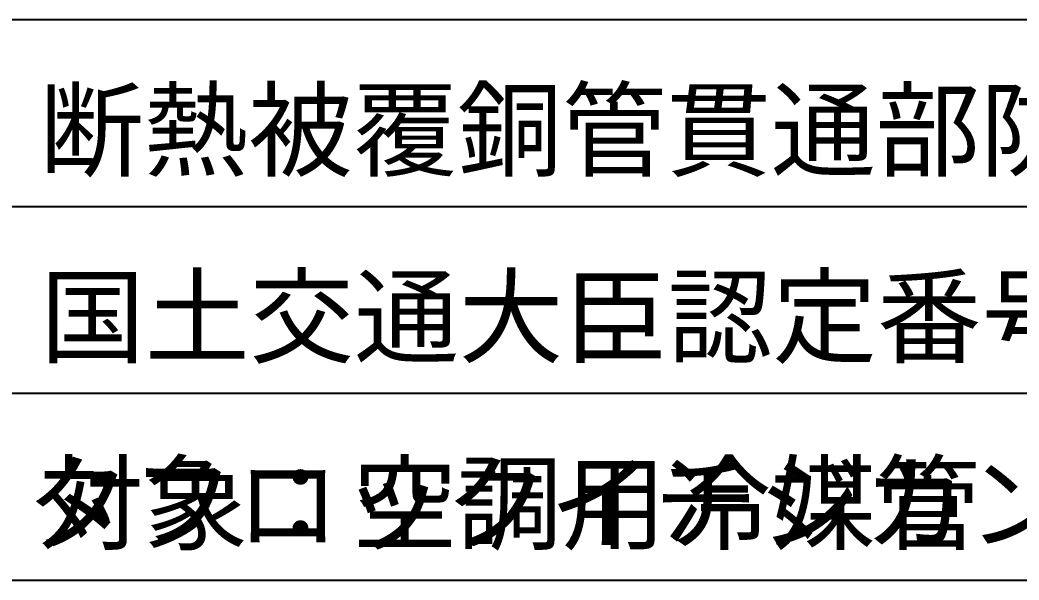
# Model space of a CAD drawing. Extents: x 443 to 1217, y -1921 to -677.
# Drawn here: x 859.4 to 911.5, y -706.5 to -677.3 of the extents above; entities that cross this region are included whole.
import ezdxf

# ---------------------------------------------------------------- set-up
doc = ezdxf.new("R2010")
doc.units = 0
doc.header["$MEASUREMENT"] = 0
doc.layers.get('Defpoints').update_dxf_attribs({"color": 21, "linetype": 'CONTINUOUS'})
doc.layers.add('1', color=7, linetype='CONTINUOUS')
doc.layers.add('25', color=7, linetype='CONTINUOUS')
doc.styles.add('ｽﾀｲﾙ2', font='MS PGothic.ttf')

msp = doc.modelspace()

# ---------------------------------------------------------------- linework, layer by layer
at = {"layer": '1', "color": 3, "linetype": 'Continuous'}
for p, q in [((856.003, -687.007), (1018.845, -687.007)), ((856.003, -696.746), (1018.845, -696.746))]:
    msp.add_line(p, q, dxfattribs=at)
at = {"layer": '1', "color": 4, "linetype": 'Continuous'}
msp.add_line((826.785, -706.486), (1018.845, -706.486), dxfattribs=at)
at = {"layer": '25', "color": 4}
msp.add_line((1210.905, -677.268), (442.666, -677.268), dxfattribs=at)

# ---------------------------------------------------------------- texts
at = {"layer": '25', "style": 'ｽﾀｲﾙ2'}
for s, p in [('断熱被覆銅管貫通部防火措置', (860.4, -685.007)), ('国土交通大臣認定番号\u3000PS060WL-0674', (860.473, -694.746)), ('対象：空調用冷媒管', (860.4, -704.486))]:
    msp.add_text(s, height=4, dxfattribs=at).set_placement(p)
at = {"layer": 'Defpoints', "style": 'ｽﾀｲﾙ2'}
msp.add_text('タフロックイチジカン耐火パック（コンクリート）', height=4, dxfattribs=at).set_placement((859.732, -704.486))

doc.saveas('drawing.dxf')
